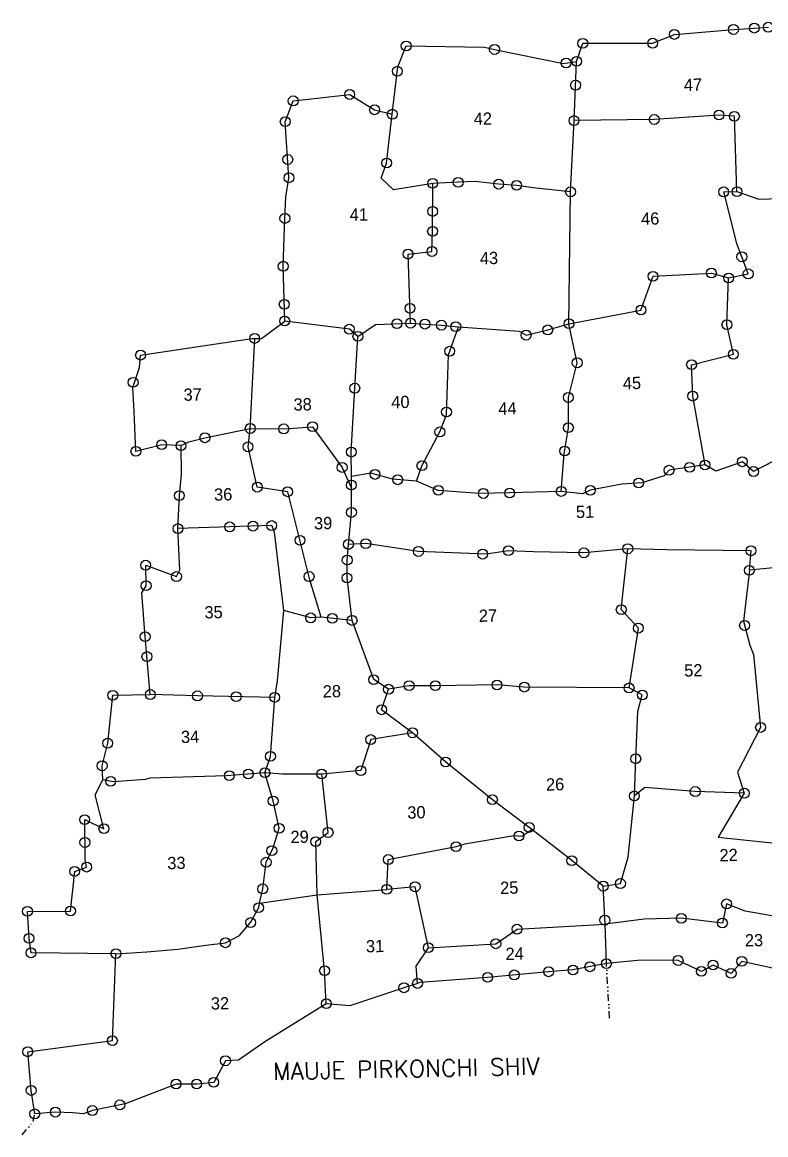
# Model space of a CAD drawing. Header units: metres. Extents: x 288765 to 291200, y 2086247 to 2088874.
# Drawn here: x 288765 to 289315, y 2086247 to 2087070 of the extents above; entities that cross this region are included whole.
import ezdxf
from ezdxf.enums import TextEntityAlignment as Align

# ---------------------------------------------------------------- set-up
doc = ezdxf.new("R2010")
doc.units = ezdxf.units.M
doc.linetypes.add('DIVIDE', pattern=[1.25, 0.5, -0.25, 0, -0.25, 0, -0.25])
for name, color, linetype in [('POLY_PARCEL', 6, 'Continuous'), ('TEXT_MAPOUT', 7, 'Continuous'), ('TEXT_PARCEL', 7, 'Continuous'), ('V_BOUND_LINE', 7, 'Continuous'), ('V_DIVIDE_LINE', 7, 'DIVIDE')]:
    doc.layers.add(name, color=color, linetype=linetype)
doc.styles.get("Standard").update_dxf_attribs({"font": 'simplex.shx'})
doc.styles.add('TEXT_MAP', font='')
doc.styles.get('TEXT_MAP').set_extended_font_data('Kruti Dev 050')

msp = doc.modelspace()

# ---------------------------------------------------------------- linework, layer by layer
for centre in [(289247.44, 2087060.73), (289291.11, 2087064.4), (289306.51, 2087065.4), (289316.91, 2087066.08), (289049.22, 2087052.19), (289179.76, 2087054.18), (289231.35, 2087054.24), (289114.49, 2087049.61), (289167.41, 2087039.59), (289175.17, 2087040.79), (289042.64, 2087033.5), (289174.41, 2087023.19), (288965.68, 2087011.6), (289007.44, 2087016.33), (289025.83, 2087005.02), (288959.8, 2086996.19), (289038.88, 2087001.72), (289173.28, 2086997.01), (289232.56, 2086997.81), (289280.41, 2087001.13), (289291.81, 2087000.18), (288961.67, 2086968.24), (289034.73, 2086965.6), (288962.58, 2086954.74), (289068.81, 2086950.59), (289087.64, 2086951.36), (289117.52, 2086950), (289130.89, 2086949.09), (289170.7, 2086944.32), (289283.91, 2086944.29), (289293.72, 2086944.49), (289068.76, 2086929.82), (288959.52, 2086924.65), (289068.72, 2086915.15), (289050.6, 2086898.3), (289068.24, 2086900.23), (289297.32, 2086896.28), (288958.29, 2086889.28), (289231.67, 2086881.84), (289274.82, 2086884.27), (289287.54, 2086880.63), (289302.01, 2086883.67), (288959.08, 2086861.16), (289052.04, 2086858.19), (289222.75, 2086856.93), (288959.43, 2086848.77), (289042.33, 2086846.86), (289052.43, 2086847.22), (289063.03, 2086846.52), (289169.53, 2086846.82), (289007.21, 2086842.74), (289075.24, 2086845.72), (289085.87, 2086844.61), (289137.83, 2086838.34), (289153.85, 2086842.2), (289286.27, 2086846.07), (288937.22, 2086835.9), (289013.51, 2086837.45), (288852.86, 2086823.6), (289081.34, 2086826.45), (289291.03, 2086824.19), (289175.61, 2086817.9), (289260.16, 2086816.5), (288847.38, 2086803.43), (289011.18, 2086799.12), (289169.06, 2086792.25), (289261.01, 2086793.26), (289079, 2086781.53), (288933.94, 2086769.32), (288958.71, 2086769.05), (288979.96, 2086770.63), (289074.08, 2086766.79), (289169.11, 2086769.88), (288868.46, 2086757.32), (288882.75, 2086756.64), (288900.41, 2086762.46), (288849.41, 2086752.4), (288932.28, 2086755.75), (289008.65, 2086751.88), (289166.31, 2086752.67), (289001.85, 2086740.52), (289060.84, 2086741.79), (289258.67, 2086740.61), (289270.12, 2086742.32), (289297.68, 2086744.72), (289026.16, 2086735.36), (289042.98, 2086731.42), (289243.52, 2086738.46), (289305.98, 2086737.48), (288939.13, 2086725.94), (289008.69, 2086727.45), (289072.91, 2086723.55), (289185.29, 2086723.59), (289221.03, 2086729), (288881.54, 2086719.65), (288961.64, 2086722.53), (289106.2, 2086721.26), (289125.67, 2086721.65), (289163.81, 2086722.78), (289008.76, 2086707.24), (288880.53, 2086695.32), (288918.77, 2086696.58), (288936, 2086697.11), (288949.77, 2086697.54), (288970.69, 2086686.65), (289006.53, 2086683.6), (289019.35, 2086684.18), (289058.27, 2086678.38), (289105.69, 2086676.39), (289124.82, 2086678.94), (289180.57, 2086677.36), (289213.02, 2086680.33), (289304.09, 2086678.9), (288856.67, 2086668.23), (289005.6, 2086671.98), (288879.4, 2086659.81), (288977.45, 2086659.84), (289005.48, 2086658.83), (289302.9, 2086664.44), (288856.98, 2086653.08), (289208.17, 2086635.35), (288978.61, 2086629.28), (288994.57, 2086628.94), (289009.21, 2086627.38), (289220.82, 2086621.68), (289299.35, 2086623.66), (288856.26, 2086615.37), (288857.57, 2086600.65), (289025.18, 2086583.61), (289036.16, 2086576.48), (289051.37, 2086579.1), (289070.72, 2086579.1), (289116.37, 2086579.63), (289136.53, 2086578.1), (289213.97, 2086577.46), (288832.35, 2086572.01), (288860.07, 2086572.57), (288894.93, 2086571.6), (288923.55, 2086571.02), (288952, 2086570.45), (289223.75, 2086572.24), (289031.05, 2086561.3), (289053.92, 2086544.28), (289311.17, 2086548.27), (288828.55, 2086536.59), (289022.98, 2086539.26), (288948.87, 2086526.86), (288824.45, 2086519.88), (289078.35, 2086522.73), (289218.88, 2086525.09), (288918.47, 2086512.62), (288932.49, 2086513.77), (288944.78, 2086514.77), (288986.73, 2086513.78), (289015.7, 2086516.3), (288830.72, 2086508.42), (289262.82, 2086500.84), (288950.87, 2086493.89), (289112.96, 2086494.8), (289217.88, 2086497.61), (289299.12, 2086499.61), (288811.56, 2086480.07), (288825.75, 2086473.34), (288955.28, 2086473.64), (288991.47, 2086470.56), (289132.54, 2086467.99), (289140.08, 2086474.32), (288811.69, 2086463.19), (288982.32, 2086463.8), (289086.1, 2086460.09), (288949.86, 2086457.1), (288813.01, 2086444.99), (288945.7, 2086448.56), (289035.98, 2086450.57), (289171.63, 2086449.76), (288804.18, 2086441.75), (288943.18, 2086428.86), (289034.88, 2086428.5), (289055.81, 2086430.4), (289194.84, 2086430.89), (289207.58, 2086432.82), (288769.27, 2086412.22), (288801.07, 2086412.49), (288940.18, 2086414.98), (289286.02, 2086417.75), (288934.22, 2086403.94), (289196.04, 2086405.74), (289252.52, 2086407.08), (289282.97, 2086403.62), (289131.12, 2086399.04), (288770.41, 2086392.28), (288915.58, 2086389.01), (289115.47, 2086388.28), (288771.89, 2086381.6), (288834.63, 2086380.92), (289065.61, 2086385.35), (289185.01, 2086371.26), (289197.21, 2086373.57), (289250.18, 2086375.91), (289276.04, 2086372.56), (289297.27, 2086375.25), (288988.88, 2086368.41), (289109.39, 2086363.43), (289129.07, 2086365.23), (289154.45, 2086367.55), (289172.48, 2086368.88), (289267.43, 2086367.88), (289289.39, 2086366.39), (289047.49, 2086355.73), (289057.61, 2086358.96), (288990.14, 2086343.94), (288832.06, 2086316.63), (288769.49, 2086308.4), (288915.61, 2086301.72), (288772, 2086279.81), (288879.12, 2086284.55), (288894.36, 2086284.54), (288906.91, 2086285.76), (288774.67, 2086262.45), (288789.9, 2086263.75), (288817.28, 2086264.94), (288837.6, 2086269.16)]:
    msp.add_circle(centre, 3.65)
at = {"layer": 'POLY_PARCEL'}
for p, q in [((289173.28, 2086997.01), (289175.17, 2087040.79)), ((289034.73, 2086965.6), (289038.88, 2087001.72)), ((289280.41, 2087001.13), (289232.56, 2086997.81)), ((289291.81, 2087000.18), (289280.41, 2087001.13)), ((289293.72, 2086944.49), (289291.81, 2087000.18)), ((289170.7, 2086944.32), (289173.28, 2086997.01)), ((289232.56, 2086997.81), (289173.28, 2086997.01)), ((289030.64, 2086954.53), (289034.73, 2086965.6)), ((289039.85, 2086945.69), (289030.64, 2086954.53)), ((289068.81, 2086950.59), (289039.85, 2086945.69)), ((289068.72, 2086915.15), (289068.81, 2086950.59)), ((289087.64, 2086951.36), (289068.81, 2086950.59)), ((289100.2, 2086952), (289087.64, 2086951.36)), ((289117.52, 2086950), (289100.2, 2086952)), ((289130.89, 2086949.09), (289117.52, 2086950)), ((289143.1, 2086947.37), (289130.89, 2086949.09)), ((289170.7, 2086944.32), (289143.1, 2086947.37)), ((289169.53, 2086846.82), (289170.7, 2086944.32)), ((289283.91, 2086944.29), (289293.72, 2086944.49)), ((289293.71, 2086906.02), (289283.91, 2086944.29)), ((289293.72, 2086944.49), (289309.93, 2086938.93)), ((289309.93, 2086938.93), (289336.62, 2086939.85)), ((289068.24, 2086900.23), (289068.72, 2086915.15)), ((289050.6, 2086898.3), (289068.24, 2086900.23)), ((289302.01, 2086883.67), (289293.71, 2086906.02)), ((289052.43, 2086847.22), (289050.6, 2086898.3)), ((289231.67, 2086881.84), (289274.82, 2086884.27)), ((289274.82, 2086884.27), (289287.54, 2086880.63)), ((289287.54, 2086880.63), (289302.01, 2086883.67)), ((289222.75, 2086856.93), (289231.67, 2086881.84)), ((289286.27, 2086846.07), (289287.54, 2086880.63)), ((289169.53, 2086846.82), (289222.75, 2086856.93)), ((289007.21, 2086842.74), (288959.43, 2086848.77)), ((289013.51, 2086837.45), (289007.21, 2086842.74)), ((289013.51, 2086837.45), (289026.53, 2086846.31)), ((289026.53, 2086846.31), (289052.43, 2086847.22)), ((289052.43, 2086847.22), (289075.24, 2086845.72)), ((289075.24, 2086845.72), (289087.83, 2086844.4)), ((289080.39, 2086823.83), (289087.83, 2086844.4)), ((289087.83, 2086844.4), (289132.66, 2086841.38)), ((289137.83, 2086838.34), (289153.85, 2086842.2)), ((289153.85, 2086842.2), (289169.53, 2086846.82)), ((289175.61, 2086817.9), (289169.53, 2086846.82)), ((289291.03, 2086824.19), (289286.27, 2086846.07)), ((288933.94, 2086769.32), (288937.22, 2086835.9)), ((289011.18, 2086799.12), (289013.51, 2086837.45)), ((289132.66, 2086841.38), (289137.83, 2086838.34)), ((289078.93, 2086779.45), (289080.39, 2086823.83)), ((289169.06, 2086792.25), (289175.61, 2086817.9)), ((289260.16, 2086816.5), (289291.03, 2086824.19)), ((289261.01, 2086793.26), (289260.16, 2086816.5)), ((289008.65, 2086751.88), (289011.18, 2086799.12)), ((289270.12, 2086742.32), (289261.01, 2086793.26)), ((289169.11, 2086769.88), (289169.06, 2086792.25)), ((289074.08, 2086766.79), (289078.93, 2086779.45)), ((288900.41, 2086762.46), (288933.94, 2086769.32)), ((288932.28, 2086755.75), (288933.94, 2086769.32)), ((288933.94, 2086769.32), (288958.71, 2086769.05)), ((288958.71, 2086769.05), (288979.96, 2086770.63)), ((288979.96, 2086770.63), (289001.85, 2086740.52)), ((289165.97, 2086750.59), (289169.11, 2086769.88)), ((288882.75, 2086756.64), (288888.47, 2086759.51)), ((288888.47, 2086759.51), (288900.41, 2086762.46)), ((289060.84, 2086741.79), (289074.08, 2086766.79)), ((288939.13, 2086725.94), (288932.28, 2086755.75)), ((289008.68, 2086733.75), (289008.65, 2086751.88)), ((289163.81, 2086722.78), (289165.97, 2086750.59)), ((289297.68, 2086744.72), (289278, 2086737.67)), ((289305.98, 2086737.48), (289297.68, 2086744.72)), ((289328.34, 2086749.04), (289305.98, 2086737.48)), ((289001.85, 2086740.52), (289008.7, 2086725.21)), ((289023.01, 2086736.25), (289008.68, 2086733.75)), ((289039.03, 2086731.75), (289023.01, 2086736.25)), ((289056.84, 2086730.26), (289060.84, 2086741.79)), ((289243.52, 2086738.46), (289239.9, 2086734.31)), ((289258.67, 2086740.61), (289243.52, 2086738.46)), ((289270.12, 2086742.32), (289258.67, 2086740.61)), ((289278, 2086737.67), (289270.12, 2086742.32)), ((289008.68, 2086730.44), (289008.68, 2086733.75)), ((289008.7, 2086725.21), (289008.68, 2086730.44)), ((289056.84, 2086730.26), (289039.03, 2086731.75)), ((289072.91, 2086723.55), (289056.84, 2086730.26)), ((289208.53, 2086728.13), (289185.29, 2086723.59)), ((289223.33, 2086729.16), (289208.53, 2086728.13)), ((289239.9, 2086734.31), (289223.33, 2086729.16)), ((288961.64, 2086722.53), (288939.13, 2086725.94)), ((288978.04, 2086657.5), (288961.64, 2086722.53)), ((289008.76, 2086707.24), (289008.7, 2086725.21)), ((289103.34, 2086721.2), (289072.91, 2086723.55)), ((289125.67, 2086721.65), (289103.34, 2086721.2)), ((289163.81, 2086722.78), (289125.67, 2086721.65)), ((289179.41, 2086720.88), (289163.81, 2086722.78)), ((289185.29, 2086723.59), (289179.41, 2086720.88)), ((289006.53, 2086683.6), (289008.76, 2086707.24)), ((288918.77, 2086696.58), (288880.53, 2086695.32)), ((288949.77, 2086697.54), (288918.77, 2086696.58)), ((288951.88, 2086692.58), (288949.77, 2086697.54)), ((288958.71, 2086634.6), (288951.88, 2086692.58)), ((289005.6, 2086671.98), (289006.53, 2086683.6)), ((289019.35, 2086684.18), (289006.53, 2086683.6)), ((289058.27, 2086678.38), (289019.35, 2086684.18)), ((289108.23, 2086676.29), (289058.27, 2086678.38)), ((289124.82, 2086678.94), (289108.23, 2086676.29)), ((289143.41, 2086678.15), (289124.82, 2086678.94)), ((289180.57, 2086677.36), (289143.41, 2086678.15)), ((289213.02, 2086680.33), (289180.57, 2086677.36)), ((289208.17, 2086635.35), (289213.02, 2086680.33)), ((289241.84, 2086679.5), (289213.02, 2086680.33)), ((289304.09, 2086678.9), (289241.84, 2086679.5)), ((289302.9, 2086664.44), (289304.09, 2086678.9)), ((289005.48, 2086658.83), (289005.6, 2086671.98)), ((289367.24, 2086670.92), (289302.9, 2086664.44)), ((289302.9, 2086664.44), (289298.48, 2086626.88)), ((288986.33, 2086629.82), (288978.04, 2086657.5)), ((289009.21, 2086627.38), (289005.48, 2086658.83)), ((288954.08, 2086582.83), (288958.71, 2086634.6)), ((288978.61, 2086629.28), (288958.71, 2086634.6)), ((288986.33, 2086629.82), (288978.61, 2086629.28)), ((289009.21, 2086627.38), (288986.33, 2086629.82)), ((289220.82, 2086621.68), (289208.17, 2086635.35)), ((289025.18, 2086583.61), (289009.21, 2086627.38)), ((289213.97, 2086577.46), (289220.82, 2086621.68)), ((289298.48, 2086626.88), (289303.28, 2086609.2)), ((289303.28, 2086609.2), (289306.01, 2086602.22)), ((289306.01, 2086602.22), (289311.17, 2086548.27)), ((288952, 2086570.45), (288954.08, 2086582.83)), ((289036.16, 2086576.48), (289025.18, 2086583.61)), ((289051.37, 2086579.1), (289036.16, 2086576.48)), ((289070.72, 2086579.1), (289051.37, 2086579.1)), ((289116.37, 2086579.63), (289070.72, 2086579.1)), ((289136.53, 2086578.1), (289116.37, 2086579.63)), ((288894.93, 2086571.6), (288860.07, 2086572.57)), ((288952, 2086570.45), (288894.93, 2086571.6)), ((288948.87, 2086526.86), (288952, 2086570.45)), ((289031.05, 2086561.3), (289036.16, 2086576.48)), ((289213.97, 2086577.46), (289136.53, 2086578.1)), ((289223.75, 2086572.24), (289213.97, 2086577.46)), ((289220.5, 2086559.93), (289223.75, 2086572.24)), ((289053.92, 2086544.28), (289031.05, 2086561.3)), ((289218.88, 2086525.09), (289220.5, 2086559.93)), ((289311.17, 2086548.27), (289293.99, 2086515.06)), ((289022.98, 2086539.26), (289015.7, 2086516.3)), ((289053.92, 2086544.28), (289022.98, 2086539.26)), ((289078.35, 2086522.73), (289053.92, 2086544.28)), ((288944.78, 2086514.77), (288948.87, 2086526.86)), ((289112.96, 2086494.8), (289078.35, 2086522.73)), ((289217.88, 2086497.61), (289218.88, 2086525.09)), ((288944.78, 2086514.77), (288916.46, 2086512.46)), ((288957.72, 2086513.66), (288944.78, 2086514.77)), ((288950.87, 2086493.89), (288944.78, 2086514.77)), ((288986.73, 2086513.78), (288957.72, 2086513.66)), ((289015.7, 2086516.3), (288986.73, 2086513.78)), ((288991.47, 2086470.56), (288986.73, 2086513.78)), ((289293.99, 2086515.06), (289299.12, 2086499.61)), ((288832.92, 2086507.98), (288825.02, 2086509.54)), ((288856.53, 2086509.73), (288832.92, 2086507.98)), ((288859.81, 2086510.81), (288856.53, 2086509.73)), ((288916.46, 2086512.46), (288859.81, 2086510.81)), ((289213.38, 2086452.27), (289217.88, 2086497.61)), ((289225.72, 2086503.8), (289217.88, 2086497.61)), ((289262.82, 2086500.84), (289225.72, 2086503.8)), ((289299.12, 2086499.61), (289262.82, 2086500.84)), ((289299.12, 2086499.61), (289279.77, 2086467)), ((288955.28, 2086473.64), (288950.87, 2086493.89)), ((289142.15, 2086472.76), (289112.96, 2086494.8)), ((288950.9, 2086459.22), (288955.28, 2086473.64)), ((289134.64, 2086467.8), (289142.15, 2086472.76)), ((289171.63, 2086449.76), (289142.15, 2086472.76)), ((288982.32, 2086463.8), (288991.47, 2086470.56)), ((288983.5, 2086424.38), (288982.32, 2086463.8)), ((289092.53, 2086462.16), (289128.87, 2086468.32)), ((289128.87, 2086468.32), (289134.64, 2086467.8)), ((289279.77, 2086467), (289356.25, 2086458.91)), ((288945.7, 2086448.56), (288950.9, 2086459.22)), ((289035.98, 2086450.57), (289086.1, 2086460.09)), ((289086.1, 2086460.09), (289092.53, 2086462.16)), ((288943.18, 2086428.86), (288945.7, 2086448.56)), ((289034.88, 2086428.5), (289035.98, 2086450.57)), ((289194.84, 2086430.89), (289171.63, 2086449.76)), ((289207.58, 2086432.82), (289213.38, 2086452.27)), ((289194.84, 2086430.89), (289207.58, 2086432.82)), ((289196.19, 2086402.68), (289194.84, 2086430.89)), ((288940.89, 2086418.24), (288943.18, 2086428.86)), ((288940.89, 2086418.24), (288983.5, 2086424.38)), ((288983.5, 2086424.38), (289034.88, 2086428.5)), ((288988.88, 2086368.41), (288983.5, 2086424.38)), ((289055.81, 2086430.4), (289034.88, 2086428.5)), ((289065.61, 2086385.35), (289055.81, 2086430.4)), ((288934.22, 2086403.94), (288940.18, 2086414.98)), ((288940.18, 2086414.98), (288940.89, 2086418.24)), ((289286.02, 2086417.75), (289282.97, 2086403.62)), ((289299.84, 2086412.48), (289286.02, 2086417.75)), ((289225.12, 2086406.53), (289196.19, 2086402.68)), ((289252.52, 2086407.08), (289225.12, 2086406.53)), ((289282.97, 2086403.62), (289252.52, 2086407.08)), ((289335.16, 2086406.15), (289299.84, 2086412.48)), ((288926.03, 2086394.32), (288934.22, 2086403.94)), ((289115.47, 2086388.28), (289131.12, 2086399.04)), ((289131.12, 2086399.04), (289196.19, 2086402.68)), ((289197.21, 2086373.57), (289196.19, 2086402.68)), ((288915.58, 2086389.01), (288926.03, 2086394.32)), ((288834.63, 2086380.92), (288857.46, 2086382.38)), ((288857.46, 2086382.38), (288880.36, 2086384.3)), ((288880.36, 2086384.3), (288901.06, 2086387.26)), ((288901.06, 2086387.26), (288915.58, 2086389.01)), ((289056.6, 2086371.63), (289065.61, 2086385.35)), ((289065.61, 2086385.35), (289115.47, 2086388.28)), ((288990.14, 2086343.94), (288988.88, 2086368.41)), ((289057.61, 2086358.96), (289056.6, 2086371.63))]:
    msp.add_line(p, q, dxfattribs=at)
at = {"layer": 'V_BOUND_LINE'}
for p, q in [((289247.44, 2087060.73), (289288.07, 2087064.2)), ((289288.07, 2087064.2), (289316.91, 2087066.08)), ((289231.35, 2087054.24), (289247.44, 2087060.73)), ((289043.04, 2087036.82), (289049.22, 2087052.19)), ((289049.22, 2087052.19), (289106.99, 2087051.41)), ((289106.99, 2087051.41), (289114.49, 2087049.61)), ((289114.49, 2087049.61), (289165.46, 2087039.3)), ((289175.17, 2087040.79), (289179.76, 2087054.18)), ((289179.76, 2087054.18), (289231.35, 2087054.24)), ((289165.46, 2087039.3), (289175.17, 2087040.79)), ((289038.88, 2087001.72), (289043.04, 2087036.82)), ((288965.68, 2087011.6), (289007.44, 2087016.33)), ((289007.44, 2087016.33), (289025.83, 2087005.02)), ((288959.8, 2086996.19), (288965.68, 2087011.6)), ((289025.83, 2087005.02), (289038.88, 2087001.72)), ((288962.58, 2086954.74), (288959.8, 2086996.19)), ((288960.27, 2086940.43), (288962.58, 2086954.74)), ((288959.52, 2086924.65), (288960.27, 2086940.43)), ((288958.29, 2086889.28), (288959.52, 2086924.65)), ((288959.43, 2086848.77), (288958.29, 2086889.28)), ((288942.17, 2086835.77), (288959.43, 2086848.77)), ((288852.86, 2086823.6), (288935.03, 2086835.96)), ((288935.03, 2086835.96), (288937.22, 2086835.9)), ((288937.22, 2086835.9), (288942.17, 2086835.77)), ((288852.06, 2086814.39), (288852.86, 2086823.6)), ((288847.16, 2086799.7), (288852.06, 2086814.39)), ((288848.17, 2086781.88), (288847.16, 2086799.7)), ((288849.41, 2086752.4), (288848.17, 2086781.88)), ((288868.46, 2086757.32), (288849.41, 2086752.4)), ((288882.75, 2086756.64), (288868.46, 2086757.32)), ((288883.18, 2086735.24), (288882.75, 2086756.64)), ((288881.54, 2086719.65), (288883.18, 2086735.24)), ((288880.53, 2086695.32), (288881.54, 2086719.65)), ((288881.89, 2086664.67), (288880.53, 2086695.32)), ((288856.98, 2086653.08), (288856.67, 2086668.23)), ((288856.67, 2086668.23), (288879.4, 2086659.81)), ((288879.4, 2086659.81), (288881.89, 2086664.67)), ((288853.75, 2086647.84), (288856.98, 2086653.08)), ((288856.26, 2086615.37), (288853.75, 2086647.84)), ((288860.07, 2086572.57), (288856.26, 2086615.37)), ((288828.55, 2086536.59), (288832.35, 2086572.01)), ((288832.35, 2086572.01), (288860.07, 2086572.57)), ((288824.45, 2086519.88), (288828.55, 2086536.59)), ((288825.02, 2086509.54), (288824.45, 2086519.88)), ((288819.33, 2086498.34), (288825.02, 2086509.54)), ((288825.75, 2086473.34), (288819.33, 2086498.34)), ((288811.79, 2086450.51), (288811.56, 2086480.07)), ((288811.56, 2086480.07), (288825.75, 2086473.34)), ((288813.01, 2086444.99), (288811.79, 2086450.51)), ((288801.07, 2086412.49), (288804.18, 2086441.75)), ((288804.18, 2086441.75), (288813.01, 2086444.99)), ((288769.27, 2086412.22), (288801.07, 2086412.49)), ((288770.41, 2086392.28), (288769.27, 2086412.22)), ((288771.89, 2086381.6), (288770.41, 2086392.28)), ((288834.63, 2086380.92), (288771.89, 2086381.6)), ((288832.06, 2086316.63), (288834.63, 2086380.92)), ((289197.21, 2086373.57), (289172.48, 2086368.88)), ((289222.64, 2086376.02), (289197.21, 2086373.57)), ((289250.18, 2086375.91), (289222.64, 2086376.02)), ((289267.43, 2086367.88), (289250.18, 2086375.91)), ((289297.27, 2086375.25), (289289.39, 2086366.39)), ((289338.73, 2086366.09), (289297.27, 2086375.25)), ((289154.45, 2086367.55), (289109.39, 2086363.43)), ((289172.48, 2086368.88), (289154.45, 2086367.55)), ((289276.04, 2086372.56), (289267.43, 2086367.88)), ((289289.39, 2086366.39), (289276.04, 2086372.56)), ((289057.61, 2086358.96), (289047.49, 2086355.73)), ((289059.34, 2086359.51), (289057.61, 2086358.96)), ((289109.39, 2086363.43), (289059.34, 2086359.51)), ((289047.49, 2086355.73), (289007.45, 2086342.36)), ((288990.14, 2086343.94), (288944.67, 2086315.84)), ((289007.45, 2086342.36), (288990.14, 2086343.94)), ((288769.49, 2086308.4), (288832.06, 2086316.63)), ((288944.67, 2086315.84), (288925.28, 2086302.24)), ((288772, 2086279.81), (288769.49, 2086308.4)), ((288915.61, 2086301.72), (288906.91, 2086285.76)), ((288925.28, 2086302.24), (288915.61, 2086301.72)), ((288879.12, 2086284.55), (288841.36, 2086269.94)), ((288894.36, 2086284.54), (288879.12, 2086284.55)), ((288906.91, 2086285.76), (288894.36, 2086284.54)), ((288774.67, 2086262.45), (288772, 2086279.81)), ((288841.36, 2086269.94), (288817.28, 2086264.94)), ((288789.9, 2086263.75), (288774.67, 2086262.45)), ((288802.48, 2086263.36), (288789.9, 2086263.75)), ((288810.56, 2086262.55), (288802.48, 2086263.36)), ((288817.28, 2086264.94), (288810.56, 2086262.55))]:
    msp.add_line(p, q, dxfattribs=at)
at = {"layer": 'V_DIVIDE_LINE', "ltscale": 10}
for p, q in [((289199.46, 2086333.37), (289197.21, 2086373.57)), ((288773.49, 2086256.74), (288774.67, 2086262.45)), ((288765.41, 2086247.04), (288773.49, 2086256.74))]:
    msp.add_line(p, q, dxfattribs=at)

# ---------------------------------------------------------------- texts
at = {"layer": 'TEXT_MAPOUT'}
msp.add_text('MAUJE PIRKONCHI SHIV', height=12.5943, rotation=1.1522, dxfattribs=at).set_placement((288950.99, 2086287.55))
at = {"layer": 'TEXT_PARCEL', "style": 'TEXT_MAP'}
for s, p in [('47', (289261.19, 2087023.55)), ('42', (289105.88, 2086998.52)), ('41', (289014.18, 2086927.53)), ('46', (289229.55, 2086924.55)), ('43', (289110.44, 2086895.36)), ('45', (289216.08, 2086802.86)), ('37', (288891.37, 2086794.42)), ('40', (289044.93, 2086788.91)), ('38', (288972.68, 2086787.15)), ('44', (289124.06, 2086784.15)), ('36', (288913.91, 2086720.59)), ('51', (289181.43, 2086707.66)), ('39', (288987.82, 2086699.32)), ('35', (288906.82, 2086633.51)), ('27', (289109.66, 2086631.02)), ('52', (289261.45, 2086590.47)), ('28', (288994.28, 2086575)), ('34', (288889.46, 2086541.34)), ('26', (289159.27, 2086506.19)), ('30', (289056.76, 2086485.47)), ('29', (288970.43, 2086467.36)), ('22', (289287.52, 2086453.96)), ('33', (288879.37, 2086448.05)), ('25', (289125.39, 2086429.75)), ('31', (289026.2, 2086386.54)), ('23', (289306.31, 2086390.89)), ('24', (289129.38, 2086381)), ('32', (288911.57, 2086344.25))]:
    msp.add_text(s, height=9.068, rotation=1.1522, dxfattribs=at).set_placement(p, align=Align.MIDDLE)

doc.saveas('drawing.dxf')
